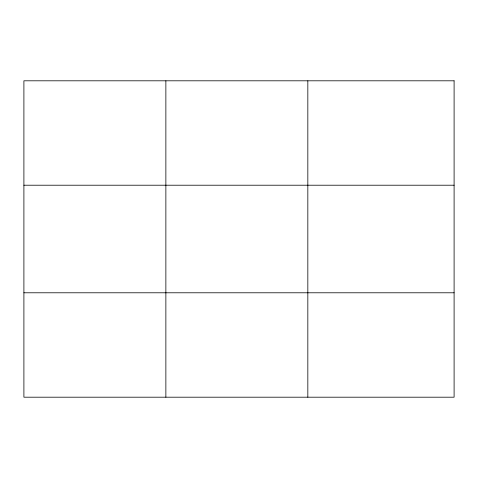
<?xml version="1.0" encoding="UTF-8"?>
<svg xmlns="http://www.w3.org/2000/svg" width="478" height="478" viewBox="0 0 478 478"><rect width="100%" height="100%" fill="white"/><g stroke="black" fill="none" stroke-linecap="round" stroke-linejoin="round"><path stroke-width="0.72" d="M165.866 80.806L165.866 397.194M307.832 80.806L307.832 397.194M23.9 185.213L454.1 185.213M23.9 292.787L454.1 292.787M454.1 80.806L454.1 397.194L23.9 397.194L23.9 80.806L454.1 80.806"/></g></svg>
